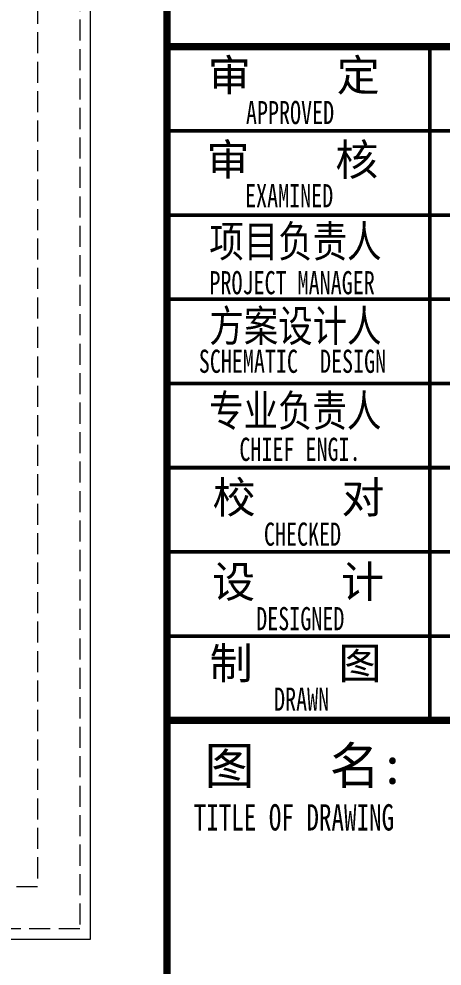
# Model space of a CAD drawing. Extents: x -24105 to 1725648, y 165513 to 982828.
# Drawn here: x 200230 to 204253, y 289777 to 298777 of the extents above; entities that cross this region are included whole.
import ezdxf
from ezdxf.enums import TextEntityAlignment as Align

# ---------------------------------------------------------------- set-up
doc = ezdxf.new("R2010")
doc.units = 0
doc.header["$LTSCALE"] = 1000
doc.header["$MEASUREMENT"] = 0
doc.linetypes.add('DASH', pattern=[0.35, 0.25, -0.1])
doc.layers.add('WALL', color=8, linetype='Continuous', lineweight=40)
doc.layers.add('平面-看线', color=8, linetype='Continuous', lineweight=15)
doc.layers.add('图框', color=140, linetype='Continuous')
doc.layers.add('图签文字', color=147, linetype='Continuous')
doc.styles.add('建筑图签-1', font='simhei.ttf', dxfattribs={"width": 0.7})

# ---------------------------------------------------------------- blocks, each defined once
blk = doc.blocks.new('tq123')
at = {"layer": '图框'}
for points, const_width in [([(-6995.1, 0), (-6995.1, 57400)], 70), ([(4.9, 13200.3), (-6995.1, 13200.3)], 70), ([(-6995.1, 13200.3), (4.9, 13200.3)], 70), ([(-4495.6, 6800.3), (-4495.1, 13200.3)], 35), ([(-6995.1, 12400.3), (4.9, 12400.3)], 35), ([(-6995.1, 11600.3), (4.9, 11600.3)], 35), ([(-6995.1, 10800.3), (4.9, 10800.3)], 35), ([(-6995.1, 10000.3), (4.9, 10000.3)], 35), ([(-6995.1, 9200.3), (4.9, 9200.3)], 35), ([(-6995.1, 8400.3), (4.9, 8400.3)], 35), ([(-6995.1, 7600.3), (4.9, 7600.3)], 35), ([(-6995.1, 6800.3), (4.9, 6800.3)], 70)]:
    blk.add_lwpolyline(points, dxfattribs=dict(at, const_width=const_width))
at = {"layer": '图框', "style": '建筑图签-1', "width": 0.7}
for s, height, p in [('APPROVED ', 220, (-6244.4, 12464.7)), ('EXAMINED  ', 220, (-6253, 11674.2, -1799)), ('PROJECT MANAGER', 220, (-6591.2, 10848, -1799)), ('SCHEMATIC  DESIGN', 220, (-6692.5, 10101.4, -1799)), ('TITLE OF DRAWING', 250, (-6741.1, 5752.5))]:
    blk.add_text(s, height=height, dxfattribs=at).set_placement(p)
for s, p in [('CHIEF ENGI.', (-5730.6, 9374.8)), ('CHECKED  ', (-5602, 8568.8)), ('DESIGNED ', (-5675.5, 7765.5)), (' DRAWN   ', (-5610.5, 7000.5))]:
    blk.add_text(s, height=220, dxfattribs=at).set_placement(p, align=Align.MIDDLE)
at = {"layer": '图签文字', "color": 7, "style": '建筑图签-1'}
for s, height, p in [('审    定', 300, (-6607.4, 12779.2)), ('审    核', 300, (-6620.5, 11976.9)), ('校    对', 300, (-6561.7, 8768.2)), ('设    计', 300, (-6567.2, 7966.5)), ('制    图', 300, (-6590.2, 7191.7)), ('图   名:', 350, (-6639.8, 6195.2))]:
    blk.add_text(s, height=height, dxfattribs=at).set_placement(p)
at = {"layer": '图签文字', "color": 7, "style": '建筑图签-1', "width": 0.8}
for s, p in [('项目负责人', (-6592.6, 11200.7)), ('方案设计人', (-6592.6, 10398.1)), ('专业负责人', (-6593.9, 9591.6))]:
    blk.add_text(s, height=300, dxfattribs=at).set_placement(p)
blk = doc.blocks.new('ASDFASGAHH')
at = {"layer": '平面-看线'}
blk.add_lwpolyline([(1535338.6, 1051628.3), (1547338.6, 1051628.3), (1547338.6, 1040828.3), (1535338.6, 1040828.3)], close=True, dxfattribs=at)
at = {"layer": '平面-看线', "linetype": 'DASH', "ltscale": 0.8}
blk.add_lwpolyline([(1535438.6, 1051528.3), (1547238.6, 1051528.3), (1547238.6, 1040928.3), (1535438.6, 1040928.3)], close=True, dxfattribs=at)
at = {"layer": '平面-看线', "color": 8, "linetype": 'DASH', "ltscale": 0.8}
blk.add_lwpolyline([(1535838.6, 1051128.3), (1546838.6, 1051128.3), (1546838.6, 1041328.3), (1535838.6, 1041328.3)], close=True, dxfattribs=at)

msp = doc.modelspace()

# ---------------------------------------------------------------- block references
msp.add_blockref('tq123', (208632.8, 285312.6))
at = {"layer": 'WALL'}
msp.add_blockref('ASDFASGAHH', (-1346430.6, -750797.7), dxfattribs=at)

doc.saveas('drawing.dxf')
